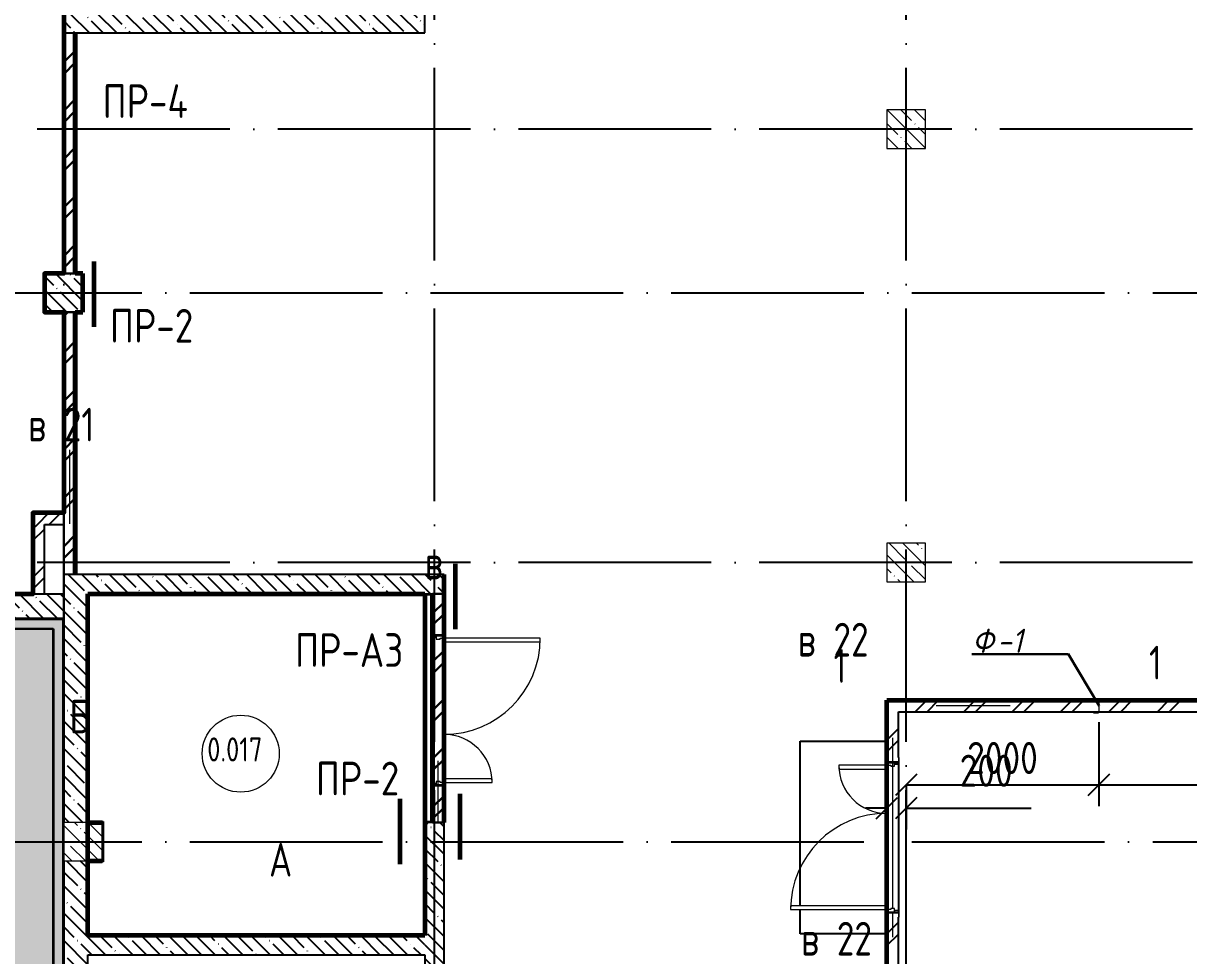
# Model space of a CAD drawing. Header units: millimetres. Extents: x -592259 to 288321, y -552984 to 293768.
# Drawn here: x 147078 to 159182, y 123927 to 133611 of the extents above; entities that cross this region are included whole.
import ezdxf

# ---------------------------------------------------------------- set-up
doc = ezdxf.new("R2010")
doc.units = ezdxf.units.MM
doc.linetypes.add('ADSK_Линия сетки', pattern=[2500, 2000, -250, 0, -250])
doc.layers.get('Defpoints').update_dxf_attribs({"color": 250})
for name, color, linetype, lineweight in [('0) Расчет', 250, 'Continuous', 60), ('0.2) Кирпич', 30, 'Continuous', 30), ('2)Фархверки', 40, 'Continuous', 30), ('3) Перемычки готовы', 3, 'Continuous', 30), ('4.1.3) Штук  3.1 вып по кирп подвал.', 6, 'Continuous', 60), ('5.2) ЧН-25 подвал 3.1 вып', 160, 'Continuous', 60), ('A-ANNO-DIMS', 250, 'Continuous', 9), ('A-AREA-IDEN', 250, 'Continuous', 9), ('A-DETL-2', 250, 'Continuous', 5), ('A-DETL-GENF-1', 250, 'Continuous', 5), ('A-DOOR', 250, 'Continuous', 5), ('A-DOOR-1', 250, 'Continuous', 13), ('A-DOOR-FRAM', 250, 'Continuous', 5), ('A-FLOR-1', 250, 'Continuous', 5), ('A-GENM-1', 250, 'Continuous', 5), ('A-WALL', 250, 'Continuous', 9), ('A-WALL-1', 250, 'Continuous', 50), ('A-WALL-2', 250, 'Continuous', 5), ('A-WALL-3', 250, 'Continuous', 13), ('G-ANNO-SYMB-3', 250, 'Continuous', 9), ('I-WALL-1', 250, 'Continuous', 5), ('S-COLS-1', 250, 'Continuous', 5), ('S-COLS-2', 250, 'Continuous', 5), ('Оси-1', 250, 'ADSK_Линия сетки', 9)]:
    doc.layers.add(name, color=color, linetype=linetype, lineweight=lineweight)
doc.styles.add('GOST Common_2', font='', dxfattribs={"width": 0.8, "height": 350})
doc.styles.add('ISOCPEUR', font='isocpeur.ttf', dxfattribs={"width": 0.8, "height": 100})
doc.styles.add('ISOCPEUR_I', font='isocpeui.ttf', dxfattribs={"width": 0.9, "height": 12.5})
doc.styles.add('ISOCPEUR_I_1', font='ГОСТ тип А.ttf', dxfattribs={"height": 2500})
doc.styles.get("Standard").update_dxf_attribs({"font": 'ГОСТ тип А.ttf'})
doc.styles.get('GOST Common_2').set_extended_font_data('GOST Common')
doc.dimstyles.new('А3', dxfattribs={"dimtxt": 333, "dimasz": 222, "dimexe": 222, "dimexo": 111, "dimgap": 111, "dimtad": 1, "dimtoh": 1, "dimdec": 0, "dimrnd": 0.0015, "dimzin": 0, "dimdsep": 46, "dimtxsty": 'Standard', "dimblk": 'OBLIQUE', "dimcen": 0, "dimclrd": 7, "dimclre": 7, "dimclrt": 7, "dimadec": 0, "dimazin": 0, "dimtfac": 1, "dimtdec": 0, "dimtofl": 0, "dimtmove": 0, "dimatfit": 3, "dimfxl": 1, "dimtolj": 1, "dimtzin": 0, "dimarcsym": 0})
pattern_1 = [(135, (10997.54, 114885.93), (-142.5612, -142.5612), []), (135, (11140.1, 114885.93), (-142.5612, -142.5612), [252.016, -50.403, 3.353, -47.05])]
pattern_2 = [(45, (10997.54, 114885.93), (-251.4472, 251.4472), []), (45, (10997.54, 115266.93), (-251.4472, 251.4472), [])]
pattern_3 = [(0, (10997.54, 114885.926), (120.968, 69.841), [80.645, -161.29]), (120, (10997.54, 114885.926), (-120.96808, 69.84086), [80.645, -161.29]), (60, (10997.54, 114885.926), (-8e-05, 139.68186), [0, -161.29, 80.645, 0])]

# ---------------------------------------------------------------- blocks, each defined once
blk = doc.blocks.new('Дверь_СКБ_2Ст - СОШ_Дв_1570_1550_x2100h _пр_ завертка-35617996-АР1_Кладочный план подвала_ Блок 2_ 3')
at = {"layer": 'A-DOOR'}
h = blk.add_hatch(dxfattribs=at)
h.set_pattern_fill('FP_10', color=256, style=0, pattern_type=2)
h.set_pattern_definition([(135, (1501.41, 124.685), (-14.14214, -14.14214), []), (225, (1501.41, 124.685), (14.14214, -14.14214), [])])
h.paths.add_polyline_path([(797.5, 60), (787.5, 60), (787.5, -60), (797.5, -60)])
at = {"layer": 'A-DOOR-FRAM'}
h = blk.add_hatch(dxfattribs=at)
h.set_pattern_fill('FP_11', color=256, style=0, pattern_type=2)
h.set_pattern_definition([(45, (-621.384, 124.685), (-14.1421, 14.1421), []), (135, (-621.384, 124.685), (-14.1421, -14.1421), [])])
h.paths.add_polyline_path([(-762.5, 60), (-772.5, 60), (-772.5, -60), (-762.5, -60)])
at = {"layer": 'A-DOOR'}
for centre, radius, start, end in [((-737.5, 60), 1000, 0, 90), ((762.5, 60), 500, 90, 180)]:
    blk.add_arc(centre, radius, start, end, dxfattribs=at)
at = {"layer": 'A-DOOR-1'}
for p, q in [((-737.5, 1060), (-737.5, 60)), ((-697.5, 1060), (-737.5, 1060)), ((-697.5, 60), (-697.5, 1060)), ((762.5, 560), (722.5, 560)), ((722.5, 560), (722.5, 60)), ((762.5, 60), (762.5, 560)), ((-737.5, 60), (-697.5, 60)), ((722.5, 60), (762.5, 60))]:
    blk.add_line(p, q, dxfattribs=at)
at = {"layer": 'A-DOOR-FRAM'}
for p, q in [((-747.5, 68), (-817.5, 68)), ((-817.5, 68), (-817.5, 60)), ((-817.5, 60), (-747.5, 60)), ((-762.5, 60), (-772.5, 60)), ((-772.5, 60), (-772.5, -60)), ((-737.5, 60), (-762.5, 60)), ((-762.5, 60), (-762.5, -20)), ((-762.5, -60), (-762.5, 60)), ((-747.5, 60), (-747.5, 68)), ((-737.5, 20), (-737.5, 60)), ((-727.5, 20), (-737.5, 20)), ((-727.5, -20), (-727.5, 20)), ((762.5, 20), (752.5, 20)), ((752.5, 20), (752.5, -20)), ((762.5, 60), (762.5, 20)), ((787.5, 60), (762.5, 60)), ((842.5, 68), (772.5, 68)), ((772.5, 68), (772.5, 60)), ((772.5, 60), (842.5, 60)), ((787.5, -20), (787.5, 60)), ((797.5, 60), (787.5, 60)), ((787.5, 60), (787.5, -60)), ((797.5, -60), (797.5, 60)), ((842.5, 60), (842.5, 68)), ((-747.5, -60), (-817.5, -60)), ((-817.5, -60), (-817.5, -68)), ((-817.5, -68), (-747.5, -68)), ((-772.5, -60), (-762.5, -60)), ((-762.5, -20), (-727.5, -20)), ((-747.5, -20), (-762.5, -20)), ((-762.5, -20), (-762.5, -60)), ((-762.5, -60), (-747.5, -60)), ((-747.5, -60), (-747.5, -20)), ((-747.5, -68), (-747.5, -60)), ((752.5, -20), (787.5, -20)), ((787.5, -20), (772.5, -20)), ((772.5, -20), (772.5, -60)), ((772.5, -60), (787.5, -60)), ((842.5, -60), (772.5, -60)), ((772.5, -60), (772.5, -68)), ((772.5, -68), (842.5, -68)), ((787.5, -60), (787.5, -20)), ((787.5, -60), (797.5, -60)), ((842.5, -68), (842.5, -60))]:
    blk.add_line(p, q, dxfattribs=at)
blk = doc.blocks.new('BSC_Колонна _Прямоугольная - 400x400-V71-АР1_Кладочный план подвала_ Блок 2_ 3')
at = {"layer": 'S-COLS-2'}
h = blk.add_hatch(dxfattribs=at)
h.set_pattern_fill('FP_83', color=256, style=0, pattern_type=2)
h.set_pattern_definition([(135, (-136700, -10225), (-142.56192, -142.56192), []), (135, (-136557.44, -10225), (-142.56192, -142.56192), [252.016, -50.403, 3.353, -47.05])])
h.paths.add_polyline_path([(-200, -200), (200, -200), (200, 200), (-200, 200)])
at = {"layer": 'S-COLS-1'}
for p, q in [((200, 200), (-200, 200)), ((-200, 200), (-200, -200)), ((200, -200), (200, 200)), ((-200, -200), (200, -200))]:
    blk.add_line(p, q, dxfattribs=at)
blk = doc.blocks.new('BSC_Колонна _Прямоугольная - 400x400-V80-АР1_Кладочный план подвала_ Блок 2_ 3')
at = {"layer": 'S-COLS-2'}
h = blk.add_hatch(dxfattribs=at)
h.set_pattern_fill('FP_92', color=256, style=0, pattern_type=2)
h.set_pattern_definition([(135, (-145250, -17625), (-142.56192, -142.56192), []), (135, (-145107.44, -17625), (-142.56192, -142.56192), [252.016, -50.403, 3.353, -47.05])])
h.paths.add_polyline_path([(-200, -200), (200, -200), (200, 200), (-200, 200)])
at = {"layer": 'S-COLS-1'}
for p, q in [((200, 200), (-200, 200)), ((-200, 200), (-200, -200)), ((200, -200), (200, 200)), ((-200, -200), (200, -200))]:
    blk.add_line(p, q, dxfattribs=at)
blk = doc.blocks.new('BSC_Колонна _Прямоугольная - 400x400-V82-АР1_Кладочный план подвала_ Блок 2_ 3')
at = {"layer": 'S-COLS-2'}
h = blk.add_hatch(dxfattribs=at)
h.set_pattern_fill('FP_94', color=256, style=0, pattern_type=2)
h.set_pattern_definition([(135, (-145249.81, -13125), (-142.56192, -142.56192), []), (135, (-145107.25, -13125), (-142.56192, -142.56192), [252.016, -50.403, 3.353, -47.05])])
h.paths.add_polyline_path([(-200, -200), (200, -200), (200, 200), (-200, 200)])
at = {"layer": 'S-COLS-1'}
for p, q in [((200, 200), (-200, 200)), ((-200, 200), (-200, -200)), ((200, -200), (200, 200)), ((-200, -200), (200, -200))]:
    blk.add_line(p, q, dxfattribs=at)
blk = doc.blocks.new('Ом_Арматурная перемычка - A1-0_53-32779863-АР1_Кладочный план подвала_ Блок 2_ 3')
at = {"layer": 'A-GENM-1'}
blk.add_line((-260, 0), (510, 0), dxfattribs=at)
blk = doc.blocks.new('Ом_Перемычка из уголков - A1-0_66-32788987-АР1_Кладочный план подвала_ Блок 2_ 3')
at = {"layer": 'A-GENM-1'}
blk.add_line((-455, 0), (705, 0), dxfattribs=at)
blk = doc.blocks.new('Ом_Перемычка из уголков - A1-1_57 63x100x6-34134793-АР1_Кладочный план подвала_ Блок 2_ 3')
at = {"layer": 'A-GENM-1'}
for p, q in [((-910, 0), (-660, 0)), ((-615, 0), (865, 0)), ((910, 0), (1160, 0))]:
    blk.add_line(p, q, dxfattribs=at)
blk = doc.blocks.new('Ом_Арматурная перемычка - A1-0_52У-32789114-АР1_Кладочный план подвала_ Блок 2_ 3')
at = {"layer": 'A-GENM-1'}
blk.add_line((-135, 0), (505, 0), dxfattribs=at)
blk = doc.blocks.new('ADSK_КолоннаНесущая_Швеллер_Гнутый_ГОСТ 8278-83 - 140х60х5_таб_1-32331390-АР1_Кладочный план подвала_ Блок 2_ 3')
at = {"layer": 'S-COLS-1'}
for p, q in [((-16.2, 58), (-16.2, -58)), ((-11.2, -58), (-11.2, 58)), ((43.8, 70), (-4.2, 70)), ((-4.2, 65), (43.8, 65)), ((43.8, 65), (43.8, 70)), ((43.8, -65), (-4.2, -65)), ((-4.2, -70), (43.8, -70)), ((43.8, -70), (43.8, -65))]:
    blk.add_line(p, q, dxfattribs=at)
for centre, radius, start, end in [((-4.2, 58), 12, 90, 180), ((-4.2, 58), 7, 90, 180), ((-4.2, -58), 12, 180, 270), ((-4.2, -58), 7, 180, 270)]:
    blk.add_arc(centre, radius, start, end, dxfattribs=at)
blk = doc.blocks.new('AAR_СКБ_Марка_Помещения - Номер-17325395-АР1_Кладочный план подвала_ Блок 2_ 3')
at = {"layer": 'A-AREA-IDEN'}
blk.add_circle((0, 1.5), 4, dxfattribs=at)
blk = doc.blocks.new('_Oblique')
at = {"color": 0, "linetype": 'ByBlock', "lineweight": -2}
blk.add_line((-0.5, -0.5), (0.5, 0.5), dxfattribs=at)
blk = doc.blocks.new('*D5200')
at = {"layer": 'A-ANNO-DIMS', "color": 7, "lineweight": -2, "transparency": 16777216}
for p, q in [((156048, 125692), (156048, 125238)), ((156248, 125692), (156248, 125238)), ((156048, 125460), (155826, 125460)), ((156248, 125460), (157546, 125460))]:
    blk.add_line(p, q, dxfattribs=at)
at = {"layer": 'Defpoints', "color": 0, "transparency": 16777216}
for p in [(156048, 125803), (156248, 125803), (156248, 125460)]:
    blk.add_point(p, dxfattribs=at)
at = {"layer": 'A-ANNO-DIMS', "color": 7, "lineweight": -2, "transparency": 16777216, "xscale": 222, "yscale": 222, "zscale": 222}
blk.add_blockref('_Oblique', (156048, 125460), dxfattribs=at)
at = {"layer": 'A-ANNO-DIMS', "color": 7, "lineweight": -2, "transparency": 16777216, "xscale": 222, "yscale": 222, "zscale": 222, "rotation": 180}
blk.add_blockref('_Oblique', (156248, 125460), dxfattribs=at)
at = {"layer": 'A-ANNO-DIMS', "color": 7, "lineweight": -2, "transparency": 16777216, "insert": (156803, 126015), "char_height": 333, "width": 1.86, "attachment_point": 1, "line_spacing_factor": 1.022761}
blk.add_mtext('\\A1;200', dxfattribs=at)
blk = doc.blocks.new('*D5201')
at = {"layer": 'A-ANNO-DIMS', "color": 7, "lineweight": -2, "transparency": 16777216}
for p, q in [((158248, 126352), (158248, 125481)), ((156248, 125703), (158248, 125703)), ((156248, 125692), (156248, 125481))]:
    blk.add_line(p, q, dxfattribs=at)
at = {"layer": 'Defpoints', "color": 0, "transparency": 16777216}
for p in [(158248, 126463), (156248, 125803), (158248, 125703)]:
    blk.add_point(p, dxfattribs=at)
at = {"layer": 'A-ANNO-DIMS', "color": 7, "lineweight": -2, "transparency": 16777216, "xscale": 222, "yscale": 222, "zscale": 222, "rotation": 180}
blk.add_blockref('_Oblique', (156248, 125703), dxfattribs=at)
at = {"layer": 'A-ANNO-DIMS', "color": 7, "lineweight": -2, "transparency": 16777216, "xscale": 222, "yscale": 222, "zscale": 222}
blk.add_blockref('_Oblique', (158248, 125703), dxfattribs=at)
at = {"layer": 'A-ANNO-DIMS', "color": 7, "lineweight": -2, "transparency": 16777216, "insert": (157248, 125981), "char_height": 333, "width": 2.48, "attachment_point": 5}
blk.add_mtext('\\A1;2000', dxfattribs=at)
blk = doc.blocks.new('*D5202')
at = {"layer": 'A-ANNO-DIMS', "color": 7, "lineweight": -2, "transparency": 16777216}
for p, q in [((158248, 126352), (158248, 125481)), ((158248, 125703), (163698, 125703)), ((163698, 125692), (163698, 125481))]:
    blk.add_line(p, q, dxfattribs=at)
at = {"layer": 'Defpoints', "color": 0, "transparency": 16777216}
for p in [(158248, 126463), (163698, 125803), (163698, 125703)]:
    blk.add_point(p, dxfattribs=at)
at = {"layer": 'A-ANNO-DIMS', "color": 7, "lineweight": -2, "transparency": 16777216, "xscale": 222, "yscale": 222, "zscale": 222, "rotation": 180}
blk.add_blockref('_Oblique', (158248, 125703), dxfattribs=at)
at = {"layer": 'A-ANNO-DIMS', "color": 7, "lineweight": -2, "transparency": 16777216, "xscale": 222, "yscale": 222, "zscale": 222}
blk.add_blockref('_Oblique', (163698, 125703), dxfattribs=at)
at = {"layer": 'A-ANNO-DIMS', "color": 7, "lineweight": -2, "transparency": 16777216, "insert": (160973, 125981), "char_height": 333, "width": 2.57, "attachment_point": 5}
blk.add_mtext('\\A1;5450', dxfattribs=at)

msp = doc.modelspace()

# ---------------------------------------------------------------- hatches: boundary and pattern name
at = {"layer": '0.2) Кирпич'}
h = msp.add_hatch(dxfattribs=at)
h.set_pattern_fill('FP_2', color=256, style=0, pattern_type=2)
h.set_pattern_definition(pattern_2)
h.paths.add_polyline_path([(147617.5374, 127885.9262), (147617.5374, 130610.9262), (147497.5374, 130610.9262), (147497.5374, 127885.9262)])
h.paths.add_polyline_path([(147617.5374, 131010.9262), (147617.5374, 133510.9262), (147497.5374, 133510.9262), (147497.5374, 131010.9262)])
h = msp.add_hatch(dxfattribs=at)
h.set_pattern_fill('FP_2', color=256, style=0, pattern_type=2)
h.set_pattern_definition(pattern_2)
h.paths.add_polyline_path([(151327.5149, 125310.9267), (151447.5149, 125310.9267), (151447.5149, 127260.9267), (151327.5149, 127260.9267), (151327.5149, 125645.9267)])
h.paths.add_polyline_path([(151447.5149, 127260.9267), (151447.5149, 127685.9267), (151327.5149, 127685.9267), (151327.5149, 127260.9267)])
at = {"layer": 'A-DETL-GENF-1', "lineweight": -2}
h = msp.add_hatch(dxfattribs=at)
h.set_pattern_fill('FP_124', color=256, style=0, pattern_type=2)
h.set_pattern_definition([(135, (11421.8, 114885.93), (-424.26407, 3e-14), [600, 0, 0, 0]), (45, (10997.54, 114885.93), (-424.26407, 0), [600, 0, 0, 0]), (45, (10997.54, 115098.06), (-424.26407, 0), [150, -450]), (135, (11315.74, 115204.12), (-424.26407, 3e-14), [150, -450]), (45, (11315.74, 114992), (-424.26407, 0), [150, -450]), (135, (11209.67, 114885.93), (-424.26407, 3e-14), [150, -450])])
h.paths.add_polyline_path([(164577.5167, 114080.9267), (164577.5167, 174490.9262), (146867.5374, 174490.9262), (146867.5253, 174090.9262), (132367.5473, 174090.9262), (132367.5473, 172390.9267), (129627.538, 172390.9267), (129627.538, 174090.9262), (120727.5383, 174090.9262), (120727.5383, 174490.9262), (87962.538, 174490.9262), (87962.538, 174090.9267), (84292.5374, 174090.9267), (84292.5374, 171140.9262), (81177.5374, 171140.9262), (81177.5374, 174090.9267), (78864.3215, 174090.9267), (78864.3215, 173570.9267), (80657.5374, 173570.9267), (80657.5374, 170620.9262), (84812.5374, 170620.9262), (84812.5374, 173570.9267), (88482.538, 173570.9267), (88482.538, 173970.9262), (120207.5383, 173970.9262), (120207.5383, 173570.9262), (129107.538, 173570.9262), (129107.538, 171870.9267), (132887.5473, 171870.9267), (132887.5473, 173570.9262), (147387.5374, 173570.9262), (147387.5374, 173970.9262), (164057.5167, 173970.9262), (164057.5167, 114600.9267), (147387.5977, 114600.9267), (147387.5977, 127320.9262), (136557.5374, 127320.9262), (136557.5374, 124800.9267), (124737.538, 124800.9267), (124737.538, 133800.9262), (115587.538, 133800.9262), (115587.538, 141000.9267), (80187.5374, 141000.9267), (80187.5374, 158100.9262), (78864.3215, 158100.9262), (78864.3215, 157580.9262), (79667.5374, 157580.9262), (79667.5374, 140480.9267), (115067.538, 140480.9267), (115067.538, 133280.9262), (124217.538, 133280.9262), (124217.538, 124280.9267), (137077.5374, 124280.9267), (137077.5374, 126800.9262), (146867.5977, 126800.9262), (146867.5977, 114080.9267), (159660.2072, 114080.9267)])
at = {"layer": 'A-WALL', "lineweight": -2}
for points in [[(147389.5977, 127422.9262), (147489.5977, 127422.9262), (147489.5977, 127430.9262), (136447.5374, 127430.9262), (136447.5374, 127422.9262), (147387.5977, 127422.9262)], [(147497.5977, 114702.9267), (147497.5977, 127430.9262), (147489.5977, 127430.9262), (147489.5977, 114702.9267)]]:
    msp.add_hatch(color=256, dxfattribs=at).paths.add_polyline_path(points)
at = {"layer": 'A-WALL-2', "lineweight": -2}
h = msp.add_hatch(dxfattribs=at)
h.set_pattern_fill('FP_3', color=256, style=0, pattern_type=2)
h.set_pattern_definition(pattern_3)
h.paths.add_polyline_path([(147387.5977, 127322.9262), (147389.5977, 127322.9262), (147389.5977, 127422.9262), (136455.5374, 127422.9262), (136455.5374, 127322.9262), (146194.2262, 127322.9262)])
h = msp.add_hatch(dxfattribs=at)
h.set_pattern_fill('FP_3', color=256, style=0, pattern_type=2)
h.set_pattern_definition(pattern_3)
h.paths.add_polyline_path([(147489.5977, 114602.9267), (147489.5977, 127422.9262), (147389.5977, 127422.9262), (147389.5977, 114602.9267)])
at = {"layer": 'I-WALL-1', "lineweight": -2}
h = msp.add_hatch(dxfattribs=at)
h.set_pattern_fill('FP_1', color=256, style=0, pattern_type=2)
h.set_pattern_definition(pattern_1)
h.paths.add_polyline_path([(151247.5374, 133510.9262), (151247.5374, 133710.9262), (147497.5374, 133710.9262), (147497.5374, 133510.9262), (148887.4224, 133510.9262)])
h = msp.add_hatch(dxfattribs=at)
h.set_pattern_fill('FP_2', color=256, style=0, pattern_type=2)
h.set_pattern_definition(pattern_2)
h.paths.add_polyline_path([(147497.5374, 128405.9267), (147497.5374, 128525.9267), (147177.5374, 128525.9267), (147177.5374, 128405.9267), (147297.5374, 128405.9267)])
h = msp.add_hatch(dxfattribs=at)
h.set_pattern_fill('FP_2', color=256, style=0, pattern_type=2)
h.set_pattern_definition(pattern_2)
h.paths.add_polyline_path([(147297.5374, 127680.9262), (147297.5374, 128405.9267), (147177.5374, 128405.9267), (147177.5374, 127680.9262)])
h = msp.add_hatch(dxfattribs=at)
h.set_pattern_fill('FP_1', color=256, style=0, pattern_type=2)
h.set_pattern_definition(pattern_1)
h.paths.add_polyline_path([(147497.5977, 125310.9267), (147747.5977, 125310.9267), (147747.5977, 127885.9262), (147497.5977, 127885.9262), (147497.5977, 125989.4542)])
h = msp.add_hatch(dxfattribs=at)
h.set_pattern_fill('FP_1', color=256, style=0, pattern_type=2)
h.set_pattern_definition(pattern_1)
h.paths.add_polyline_path([(151447.5374, 127685.9262), (151447.5374, 127885.9262), (147747.5977, 127885.9262), (147747.5977, 127685.9262), (148887.4224, 127685.9262)])
h = msp.add_hatch(dxfattribs=at)
h.set_pattern_fill('FP_1', color=256, style=0, pattern_type=2)
h.set_pattern_definition(pattern_1)
h.paths.add_polyline_path([(147497.5374, 127430.9262), (147497.5374, 127680.9262), (136447.5374, 127680.9262), (136447.5374, 127430.9262), (146194.2262, 127430.9262)])
h = msp.add_hatch(dxfattribs=at)
h.set_pattern_fill('FP_2', color=256, style=0, pattern_type=2)
h.set_pattern_definition(pattern_2)
h.paths.add_polyline_path([(163697.5167, 126460.9267), (163697.5167, 126580.9267), (156047.5374, 126580.9267), (156047.5374, 126460.9267), (159660.2072, 126460.9267)])
h = msp.add_hatch(dxfattribs=at)
h.set_pattern_fill('FP_2', color=256, style=0, pattern_type=2)
h.set_pattern_definition(pattern_2)
h.paths.add_polyline_path([(156167.5374, 115110.9262), (156167.5374, 118810.9262), (156047.5374, 118810.9262), (156047.5374, 115110.9262)])
h.paths.add_polyline_path([(156167.5374, 119210.9262), (156167.5374, 123310.9301), (156047.5374, 123310.9301), (156047.5374, 119210.9262)])
h.paths.add_polyline_path([(156167.5374, 123710.9301), (156167.5374, 124370.9267), (156047.5374, 124370.9267), (156047.5374, 123710.9301)])
h.paths.add_polyline_path([(156167.5374, 125940.9267), (156167.5374, 126460.9267), (156047.5374, 126460.9267), (156047.5374, 125940.9267)])
h = msp.add_hatch(dxfattribs=at)
h.set_pattern_fill('FP_1', color=256, style=0, pattern_type=2)
h.set_pattern_definition(pattern_1)
h.paths.add_polyline_path([(151447.5374, 114960.9267), (151447.5374, 120910.9262), (151247.5374, 120910.9262), (151247.5374, 114960.9267), (151347.5374, 114960.9267)])
h.paths.add_polyline_path([(151447.5374, 122110.9262), (151447.5374, 125310.9267), (151247.5374, 125310.9267), (151247.5374, 122110.9262)])
h = msp.add_hatch(dxfattribs=at)
h.set_pattern_fill('FP_1', color=256, style=0, pattern_type=2)
h.set_pattern_definition(pattern_1)
h.paths.add_polyline_path([(147747.5977, 114710.9267), (147747.5977, 124910.9267), (147497.5977, 124910.9267), (147497.5977, 114710.9267)])
h = msp.add_hatch(dxfattribs=at)
h.set_pattern_fill('FP_1', color=256, style=0, pattern_type=2)
h.set_pattern_definition(pattern_1)
h.paths.add_polyline_path([(151247.5374, 123935.9256), (151247.5374, 124135.9256), (147747.5977, 124135.9256), (147747.5977, 123935.9256), (148887.4224, 123935.9256)])
at = {"layer": 'S-COLS-2', "lineweight": -2}
h = msp.add_hatch(dxfattribs=at)
h.set_pattern_fill('FP_1', color=256, style=0, pattern_type=2)
h.set_pattern_definition(pattern_1)
h.paths.add_polyline_path([(147497.5374, 130610.9262), (147697.5384, 130610.9262), (147697.5384, 131010.9262), (147297.5384, 131010.9262), (147297.5384, 130610.9262)])

# ---------------------------------------------------------------- linework, layer by layer
at = {"layer": '0) Расчет'}
for points in [[(147617.5374, 133510.9262), (147617.5374, 131010.9262)], [(147617.5374, 130610.9262), (147617.5374, 127885.9262)], [(151327.5149, 127685.9267), (151327.5374, 125310.9267)]]:
    msp.add_lwpolyline(points, dxfattribs=at)
at = {"layer": '0.2) Кирпич'}
for p, q in [((147497.5374, 133510.9262), (147497.5374, 131010.9262)), ((147617.5374, 131010.9262), (147617.5374, 133510.9262)), ((147497.5374, 130610.9262), (147497.5374, 127885.9262)), ((147617.5374, 127885.9262), (147617.5374, 130610.9262)), ((151447.5374, 125310.9267), (151447.5149, 127885.9262)), ((151327.5149, 127685.9267), (151327.5149, 127305.9267)), ((151327.5374, 125310.9267), (151327.5149, 127685.9267))]:
    msp.add_line(p, q, dxfattribs=at)
at = {"layer": '2)Фархверки'}
for p, q in [((156929.2183, 127057.8542), (157929.2183, 127057.8542)), ((158250.8138, 126521.4247), (157929.2183, 127060.9981))]:
    msp.add_line(p, q, dxfattribs=at)
at = {"layer": '4.1.3) Штук  3.1 вып по кирп подвал.'}
for p, q in [((147617.5374, 131010.9262), (147617.5374, 133510.9262)), ((147617.5374, 127885.9262), (147617.5374, 130610.9262)), ((151447.5149, 125310.9267), (151447.5374, 127885.9262)), ((151247.5374, 127685.9262), (151247.5374, 125310.9267)), ((156047.3503, 123710.9301), (156047.3503, 126580.9267)), ((156047.3503, 126580.9267), (163697.5167, 126580.9267))]:
    msp.add_line(p, q, dxfattribs=at)
at = {"layer": '4.1.3) Штук  3.1 вып по кирп подвал.', "color": 3}
for p, q in [((147697.5384, 131010.9262), (147617.5374, 131010.9262)), ((147697.5384, 130610.9262), (147697.5384, 131010.9262)), ((147617.5374, 130610.9262), (147697.5384, 130610.9262)), ((147747.5977, 127685.9262), (151247.5374, 127685.9262)), ((147747.5977, 124135.9256), (147747.5977, 127685.9262)), ((151247.5374, 124135.9256), (147747.5977, 124135.9256))]:
    msp.add_line(p, q, dxfattribs=at)
at = {"layer": '4.1.3) Штук  3.1 вып по кирп подвал.', "color": 2}
for points in [[(147815.1618, 130458.5966), (147815.1618, 131137.7729)], [(151566.2487, 127317.1326), (151566.2487, 127996.3089)], [(150990.3072, 124878.2851), (150990.3072, 125557.4614)], [(151615.7921, 124927.8055), (151615.7921, 125606.9818)]]:
    msp.add_lwpolyline(points, dxfattribs=at)
at = {"layer": '4.1.3) Штук  3.1 вып по кирп подвал.', "color": 3}
for points in [[(147747.5977, 125310.9267), (147897.5363, 125310.9267)], [(151247.5374, 125310.9267), (151247.5374, 124135.9256)], [(147747.5977, 124910.9267), (147897.5363, 124910.9267)]]:
    msp.add_lwpolyline(points, dxfattribs=at)
at = {"layer": '5.2) ЧН-25 подвал 3.1 вып'}
msp.add_lwpolyline([(147497.5374, 133910.9267), (147497.5384, 131010.9262), (147297.5384, 131010.9262), (147297.5384, 130610.9262), (147497.5384, 130610.9262), (147497.5374, 128525.9267), (147177.5374, 128525.9267), (147177.5374, 127680.9262), (143697.5374, 127680.9262)], dxfattribs=at)
at = {"layer": 'A-DETL-2', "lineweight": -2}
for p, q in [((147387.5977, 127320.9262), (136557.5374, 127320.9262)), ((147387.5977, 114600.9267), (147387.5977, 127320.9262))]:
    msp.add_line(p, q, dxfattribs=at)
at = {"layer": 'A-FLOR-1', "lineweight": -2}
for p, q in [((151312.5149, 127675.9262), (147757.5977, 127675.9262)), ((147757.5977, 127675.9262), (147757.5977, 125320.9267)), ((151312.5149, 125320.9267), (151312.5149, 127675.9262)), ((151447.5374, 127185.9267), (151447.5374, 125765.9267)), ((155147.5374, 126155.9267), (156047.5374, 126155.9267)), ((155147.5374, 124445.9267), (155147.5374, 126155.9267)), ((156047.5374, 125865.9267), (156047.5374, 124445.9267)), ((147757.5977, 125320.9267), (147907.5363, 125320.9267)), ((147907.5363, 125320.9267), (147907.5363, 124900.9267)), ((151237.5374, 124145.9256), (151237.5374, 125320.9267)), ((151237.5374, 125320.9267), (151312.5149, 125320.9267)), ((147757.5977, 124900.9267), (147757.5977, 124145.9256)), ((147907.5363, 124900.9267), (147757.5977, 124900.9267)), ((155147.5374, 124155.9267), (155147.5374, 124405.9267)), ((147757.5977, 124145.9256), (151237.5374, 124145.9256)), ((156047.5374, 124155.9267), (155147.5374, 124155.9267))]:
    msp.add_line(p, q, dxfattribs=at)
at = {"layer": 'A-WALL-1', "lineweight": -2}
for p, q in [((147497.5374, 133710.9262), (147497.5374, 133510.9262)), ((151247.5374, 133510.9262), (151247.5374, 133710.9262)), ((147497.5374, 133510.9262), (151247.5374, 133510.9262)), ((147497.5977, 127885.9262), (147497.5977, 125310.9267)), ((151447.5374, 127885.9262), (147497.5977, 127885.9262)), ((151447.5374, 127685.9262), (151447.5374, 127885.9262)), ((147497.5374, 127680.9262), (136197.5374, 127680.9262)), ((147497.5374, 127430.9262), (147497.5374, 127680.9262)), ((147747.5977, 125310.9267), (147747.5977, 127685.9262)), ((147747.5977, 127685.9262), (151447.5374, 127685.9262)), ((136447.5374, 127430.9262), (147497.5374, 127430.9262)), ((151447.5374, 125310.9267), (151247.5374, 125310.9267)), ((151247.5374, 125310.9267), (151247.5374, 124135.9256)), ((151447.5374, 122140.9262), (151447.5374, 125310.9267)), ((147497.5977, 124910.9267), (147497.5977, 114710.9267)), ((147747.5977, 124135.9256), (147747.5977, 124910.9267)), ((151247.5374, 124135.9256), (147747.5977, 124135.9256)), ((147747.5977, 123935.9256), (151247.5374, 123935.9256)), ((147747.5977, 114960.9267), (147747.5977, 123935.9256)), ((151247.5374, 123935.9256), (151247.5374, 122140.9262))]:
    msp.add_line(p, q, dxfattribs=at)
at = {"layer": 'A-WALL-2', "lineweight": -2}
for p, q in [((147497.5374, 131010.9262), (147617.5374, 131010.9262)), ((147617.5374, 130610.9262), (147497.5374, 130610.9262)), ((136555.5374, 127322.9262), (147389.5977, 127322.9262)), ((147389.5977, 127322.9262), (147389.5977, 114600.9267))]:
    msp.add_line(p, q, dxfattribs=at)
at = {"layer": 'A-WALL-3', "lineweight": -2}
for p, q in [((147497.5374, 128525.9267), (147177.5374, 128525.9267)), ((147177.5374, 128525.9267), (147177.5374, 127680.9262)), ((147297.5374, 128405.9267), (147497.5374, 128405.9267)), ((147297.5374, 127680.9262), (147297.5374, 128405.9267)), ((147497.5374, 127885.9262), (147497.5977, 127885.9262)), ((151447.5149, 127685.9267), (151327.5149, 127685.9267)), ((147497.5977, 127430.9262), (136447.5374, 127430.9262)), ((136455.5374, 127422.9262), (147489.5977, 127422.9262)), ((147489.5977, 127422.9262), (147489.5977, 114702.9267)), ((147497.5977, 125310.9267), (147497.5977, 127430.9262)), ((163697.5167, 126580.9267), (156047.5374, 126580.9267)), ((156047.5374, 126580.9267), (156047.5374, 125985.9267)), ((156167.5374, 126460.9267), (163697.5167, 126460.9267)), ((156167.5374, 125985.9267), (156167.5374, 126460.9267)), ((151327.5149, 125645.9267), (151327.5149, 125310.9267)), ((151447.5149, 125310.9267), (151447.5149, 125645.9267)), ((151327.5149, 125310.9267), (151447.5149, 125310.9267)), ((147497.5977, 114710.9267), (147497.5977, 124910.9267)), ((156047.5374, 124325.9267), (156047.5374, 123710.9301)), ((156167.5374, 123710.9301), (156167.5374, 124325.9267))]:
    msp.add_line(p, q, dxfattribs=at)
at = {"layer": 'I-WALL-1', "lineweight": -2}
for p, q in [((151327.5149, 125715.9267), (151327.5149, 127235.9267)), ((151447.5149, 127185.9267), (151447.5149, 125765.9267)), ((156167.5374, 125915.9267), (156167.5374, 124395.9267)), ((156047.5374, 124445.9267), (156047.5374, 125865.9267))]:
    msp.add_line(p, q, dxfattribs=at)
at = {"layer": 'S-COLS-1', "lineweight": -2}
for p, q in [((147497.5374, 131010.9262), (147297.5384, 131010.9262)), ((147297.5384, 131010.9262), (147297.5384, 130610.9262)), ((147617.5374, 131010.9262), (147497.5374, 131010.9262)), ((147297.5384, 130610.9262), (147497.5374, 130610.9262)), ((147497.5374, 130610.9262), (147617.5374, 130610.9262))]:
    msp.add_line(p, q, dxfattribs=at)
at = {"layer": 'S-COLS-1', "color": 3, "lineweight": -2}
for p, q in [((147697.5384, 131010.9262), (147617.5374, 131010.9262)), ((147697.5384, 130610.9262), (147697.5384, 131010.9262)), ((147617.5374, 130610.9262), (147697.5384, 130610.9262))]:
    msp.add_line(p, q, dxfattribs=at)
at = {"layer": 'Оси-1', "lineweight": -2}
for p, q in [((147497.5384, 111147.0862), (147497.5384, 176087.9307)), ((151347.5384, 111147.0862), (151347.5384, 176087.9307)), ((156247.5384, 111147.0862), (156247.5384, 176087.9307)), ((166722.1084, 132510.9858), (110317.5374, 132510.9858)), ((76304.6994, 130810.9262), (166722.1084, 130810.9262)), ((166722.1084, 128011.0455), (110317.5374, 128011.0455)), ((76304.6994, 125110.9262), (166722.1084, 125110.9262))]:
    msp.add_line(p, q, dxfattribs=at)

# ---------------------------------------------------------------- block references
at = {"layer": 'A-AREA-IDEN', "lineweight": -2, "xscale": 99.99999999999993, "yscale": 99.99999999999993, "zscale": 99.99999999999993}
msp.add_blockref('AAR_СКБ_Марка_Помещения - Номер-17325395-АР1_Кладочный план подвала_ Блок 2_ 3', (149335.4949, 125875.6513), dxfattribs=at)
at = {"layer": 'A-DOOR', "lineweight": -2}
for p, rotation in [((151387.5149, 126488.4267), 270), ((156107.5374, 125143.4267), 89.9999999999999)]:
    msp.add_blockref('Дверь_СКБ_2Ст - СОШ_Дв_1570_1550_x2100h _пр_ завертка-35617996-АР1_Кладочный план подвала_ Блок 2_ 3', p, dxfattribs=dict(at, rotation=rotation))
at = {"layer": 'A-GENM-1', "lineweight": -2}
for name, p, rotation in [('Ом_Арматурная перемычка - A1-0_53-32779863-АР1_Кладочный план подвала_ Блок 2_ 3', (147557.5374, 128920.9262), 270), ('Ом_Арматурная перемычка - A1-0_53-32779863-АР1_Кладочный план подвала_ Блок 2_ 3', (157067.5374, 126520.9267), 180), ('Ом_Перемычка из уголков - A1-1_57 63x100x6-34134793-АР1_Кладочный план подвала_ Блок 2_ 3', (156107.5374, 125030.9267), 89.9999999999999), ('Ом_Перемычка из уголков - A1-0_66-32788987-АР1_Кладочный план подвала_ Блок 2_ 3', (156107.5374, 125465.9301), 89.9999999999999), ('Ом_Арматурная перемычка - A1-0_52У-32789114-АР1_Кладочный план подвала_ Блок 2_ 3', (151387.5149, 125445.9267), 90)]:
    msp.add_blockref(name, p, dxfattribs=dict(at, rotation=rotation))
at = {"layer": 'S-COLS-1', "lineweight": -2}
for name, p in [('BSC_Колонна _Прямоугольная - 400x400-V80-АР1_Кладочный план подвала_ Блок 2_ 3', (156247.5384, 132510.9262)), ('BSC_Колонна _Прямоугольная - 400x400-V82-АР1_Кладочный план подвала_ Блок 2_ 3', (156247.3503, 128010.9301)), ('BSC_Колонна _Прямоугольная - 400x400-V71-АР1_Кладочный план подвала_ Блок 2_ 3', (147697.5363, 125110.9267))]:
    msp.add_blockref(name, p, dxfattribs=at)
at = {"layer": 'S-COLS-1', "lineweight": -2, "rotation": 180}
msp.add_blockref('ADSK_КолоннаНесущая_Швеллер_Гнутый_ГОСТ 8278-83 - 140х60х5_таб_1-32331390-АР1_Кладочный план подвала_ Блок 2_ 3', (158236.3374, 126520.9267), dxfattribs=at)

# ---------------------------------------------------------------- texts
at = {"layer": '2)Фархверки', "lineweight": -2, "char_height": 250, "attachment_point": 1, "style": 'ISOCPEUR_I'}
for s, insert, width in [('\\fISOCPEUR|b0|i1|c204|p34|;Ф', (156933.3201, 127322.9897), 312.658125), ('-1', (157191.2888, 127322.9897), 384.81)]:
    msp.add_mtext(s, dxfattribs=dict(at, insert=insert, width=width))
at = {"layer": '3) Перемычки готовы', "char_height": 350, "width": 333.502, "attachment_point": 1, "style": 'ISOCPEUR_I_1'}
for s, insert in [('ПР-4', (147901.398, 132977.6525)), ('ПР-2', (147976.9299, 130644.4111)), ('ПР-А3', (149899.4389, 127276.4225)), ('ПР-2', (150116.1242, 125942.2971))]:
    msp.add_mtext(s, dxfattribs=dict(at, insert=insert))
at = {"layer": 'A-AREA-IDEN', "lineweight": -2, "insert": (148987.6707, 126194.3818), "char_height": 250, "width": 800.885812, "attachment_point": 1, "style": 'ISOCPEUR'}
msp.add_mtext('0.017', dxfattribs=at)
at = {"layer": 'G-ANNO-SYMB-3', "lineweight": -2, "char_height": 350, "attachment_point": 1, "style": 'GOST Common_2'}
for s, insert, width in [(' 21', (147328.753, 129617.845), 525.907), ('\\fGOST Common|b0|i0|c204|p34|;\\W.8;в', (147127.6696, 129617.845), 243.713), ('\\fGOST Common|b0|i0|c204|p34|;\\W.8;в', (151247.9436, 128186.1039), 243.713), (' 22', (155322.4528, 127384.7217), 602.869), ('\\fGOST Common|b0|i0|c204|p34|;\\W.8;в', (155121.3695, 127384.7217), 243.713), ('\\fGOST Common|b0|i0|c204|p34|;\\W.8;1', (155493.8148, 127111.1269), 166.751), ('\\fGOST Common|b0|i0|c204|p34|;\\W.8;1', (158769.2966, 127145.926), 166.751), ('\\fGOST Common|b0|i0|c204|p34|;\\W.8;Б', (147556.6825, 126586.0071), 275.7805), ('\\fGOST Common|b0|i0|c204|p34|;\\W.8;А', (149630.2542, 125099.103), 307.848), (' 22', (155357.252, 124279.0228), 602.869), ('\\fGOST Common|b0|i0|c204|p34|;\\W.8;в', (155156.1686, 124279.0228), 243.713)]:
    msp.add_mtext(s, dxfattribs=dict(at, insert=insert, width=width))

# ---------------------------------------------------------------- dimensions: what is measured, and where the dimension line sits
at = {"layer": 'A-ANNO-DIMS', "lineweight": -2}
for base, p1, p2, picture, middle in [((158247.5374, 125703.3453), (156247.5384, 125803.3302), (158247.5374, 126462.9267), '*D5201', (157247.5379, 125980.8453)), ((163697.5167, 125703.3453), (158247.5374, 126462.9267), (163697.5167, 125803.3302), '*D5202', (160972.5271, 125980.8453))]:
    dim = msp.add_linear_dim(base=base, p1=p1, p2=p2, dimstyle='А3', dxfattribs=at)
    dim.commit()
    dim.dimension.update_dxf_attribs({"geometry": picture, "text_midpoint": middle})
dim = msp.add_linear_dim(base=(156247.5384, 125460.3137), p1=(156047.5374, 125803.3302), p2=(156247.5384, 125803.3302), dimstyle='А3', dxfattribs=at)
dim.commit()
dim.dimension.update_dxf_attribs({"geometry": '*D5200', "text_midpoint": (157118.8884, 125460.3137), "dimtype": 160})

doc.saveas('drawing.dxf')
